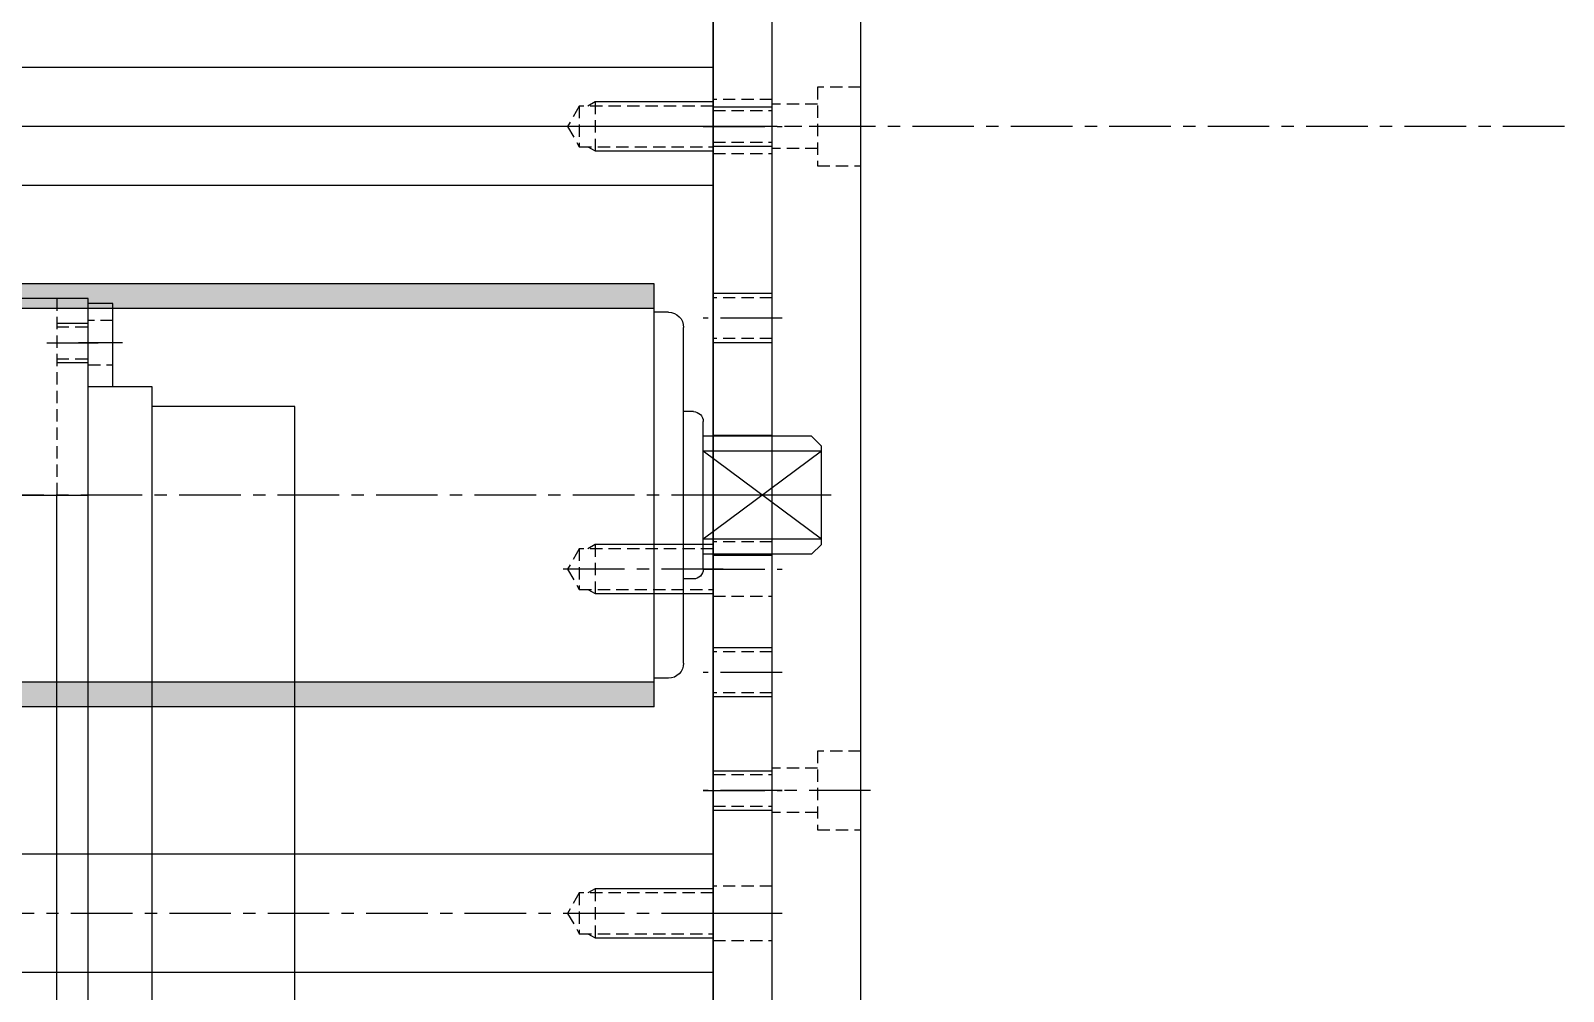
# Model space of a CAD drawing. Header units: inches. Extents: x 0 to 77285, y -118 to 40065.
# Drawn here: x 37288.8 to 37444.5, y 23092.6 to 23190.3 of the extents above; entities that cross this region are included whole.
import ezdxf

# ---------------------------------------------------------------- set-up
doc = ezdxf.new("R2010")
doc.units = ezdxf.units.IN
doc.header["$LTSCALE"] = 5
doc.header["$MEASUREMENT"] = 0
doc.linetypes.add('CENTER', pattern=[2, 1.25, -0.25, 0.25, -0.25])
doc.linetypes.add('HIDDEN', pattern=[0.375, 0.25, -0.125])
for name, color, linetype in [('11', 1, 'CENTER'), ('22', 2, 'HIDDEN'), ('55', 5, 'Continuous'), ('77', 40, 'HIDDEN'), ('B', 123, 'Continuous'), ('G', 231, 'Continuous'), ('T', 3, 'Continuous'), ('Y', 60, 'Continuous')]:
    doc.layers.add(name, color=color, linetype=linetype)

# ---------------------------------------------------------------- blocks, each defined once
blk = doc.blocks.new('A$C5f907870')
h = blk.add_hatch(color=256)
h.dxf.hatch_style = 1
h.paths.add_polyline_path([(290, 21.5), (0, 21.5), (0, 19), (290, 19)])
h.paths.add_polyline_path([(290, -19), (0, -19), (0, -21.5), (290, -21.5)])
for p, q in [((0, -21.5), (0, 21.5)), ((0, 21.5), (290, 21.5)), ((0, 19), (290, 19)), ((-1.46, 18.6), (0, 18.6)), ((-3, -17.06), (-3, 17.06)), ((-4, 8.5), (-3, 8.5)), ((-5, -7.5), (-5, 7.5)), ((-17, 5), (-16, 6)), ((-17, -5), (-17, 5)), ((-16, 6), (-5, 6)), ((-17, 4.47), (-5, 4.47)), ((-17, 4.47), (-5, -4.47)), ((-17, -4.47), (-5, 4.47)), ((-17, -4.47), (-5, -4.47)), ((-17, -5), (-16, -6)), ((-16, -6), (-5, -6)), ((-4, -8.5), (-3, -8.5)), ((-1.46, -18.6), (0, -18.6)), ((0, -19), (290, -19)), ((0, -21.5), (290, -21.5))]:
    blk.add_line(p, q)
for centre, radius, start, end in [((-1.46, 17.06), 1.54, 90, 180), ((-4, 7.5), 1, 90, 180), ((-4, -7.5), 1, 180, 270), ((-1.46, -17.06), 1.54, 180, 270)]:
    blk.add_arc(centre, radius, start, end)
at = {"layer": '11'}
blk.add_line((-18, 0), (308, 0), dxfattribs=at)
blk = doc.blocks.new('A$Cf2b6a52b')
for p, q in [((-30, 6), (255, 6)), ((68.9, 0), (68.9, 6)), ((81.1, 0), (81.1, 6)), ((-30, 0), (255, 0))]:
    blk.add_line(p, q)
at = {"layer": '11'}
for p, q in [((75, 8), (75, -2)), ((32.5, 7), (32.5, -1)), ((45, 7, 0), (45, -1, 0)), ((45, -1), (45, 7)), ((57, 7), (57, -1)), ((67.5, -1), (67.5, 7)), ((93, 7), (93, -1)), ((112.5, -1), (112.5, 7)), ((112.5, -1), (112.5, 7))]:
    blk.add_line(p, q, dxfattribs=at)
at = {"layer": '22'}
for p, q in [((29.75, 0), (29.75, 6)), ((35.25, 6), (35.25, 0)), ((43.38, 0), (43.38, 6)), ((46.62, 0), (46.62, 6)), ((54.93, 6), (54.93, 0)), ((59.07, 6), (59.07, 0)), ((90.93, 6), (90.93, 0)), ((95.07, 6), (95.07, 0)), ((109.75, 0), (109.75, 6)), ((110.88, 0), (110.88, 6)), ((114.12, 0), (114.12, 6)), ((115.25, 6), (115.25, 0))]:
    blk.add_line(p, q, dxfattribs=at)
at = {"layer": '77'}
for p, q in [((64.75, 0), (64.75, 6)), ((70.25, 6), (70.25, 0))]:
    blk.add_line(p, q, dxfattribs=at)
at = {"layer": 'T'}
for p, q in [((43, 0), (43, 6)), ((47, 0), (47, 6)), ((54.5, 6), (54.5, 0)), ((59.5, 6), (59.5, 0)), ((90.5, 6), (90.5, 0)), ((95.5, 6), (95.5, 0)), ((110.5, 0), (110.5, 6)), ((114.5, 0), (114.5, 6))]:
    blk.add_line(p, q, dxfattribs=at)
blk = doc.blocks.new('A$C284e43e4')
for p, q in [((-9, -142.5), (-9, 142.5)), ((0, -142.5), (0, 142.5)), ((6, -127.5), (6, 127.5))]:
    blk.add_line(p, q)
at = {"layer": '11'}
for p, q in [((-10, 0), (1, 0)), ((-10, -67.5, 0), (1, -67.5, 0))]:
    blk.add_line(p, q, dxfattribs=at)
at = {"layer": '22'}
for p, q in [((-9, 4), (-4.6, 4)), ((-4.6, 4), (-4.6, -4)), ((-4.6, 2.25), (0, 2.25)), ((-4.6, -2.25), (0, -2.25)), ((-4.6, -4), (-9, -4)), ((-9, -63.5, 0), (-4.6, -63.5, 0)), ((-4.6, -63.5, 0), (-4.6, -71.5, 0)), ((-4.6, -65.25, 0), (0, -65.25, 0)), ((-4.6, -69.75, 0), (0, -69.75, 0)), ((-4.6, -71.5, 0), (-9, -71.5, 0))]:
    blk.add_line(p, q, dxfattribs=at)
blk = doc.blocks.new('A$C8ed1b21d')
blk.add_line((0, 0), (0, -285))
at = {"layer": '11'}
for p, q in [((-1, -142.5), (368, -142.5)), ((-1, -187.5), (15.79, -187.5))]:
    blk.add_line(p, q, dxfattribs=at)
at = {"layer": '22'}
for p, q in [((12, -185), (12, -190)), ((0, -185.43), (13.6, -185.43)), ((13.6, -185.43), (14.79, -187.5)), ((13.6, -185.43), (13.6, -189.57)), ((14.79, -187.5), (13.6, -189.57)), ((13.6, -189.57), (0, -189.57))]:
    blk.add_line(p, q, dxfattribs=at)
at = {"layer": 'T'}
for p, q in [((0, -185), (12, -185)), ((12, -185), (12.75, -185.43)), ((12.75, -189.57), (12, -190)), ((12, -190), (0, -190))]:
    blk.add_line(p, q, dxfattribs=at)
blk = doc.blocks.new('A$Cb8b4a96a')
for p, q in [((0, -6), (0, 6)), ((0, 6), (367, 6)), ((0, -6), (367, -6))]:
    blk.add_line(p, q)
at = {"layer": '11'}
blk.add_line((-1, 0), (368, 0), dxfattribs=at)
at = {"layer": '22'}
for p, q in [((0, 2.07), (13.6, 2.07)), ((12, 2.5), (12, -2.5)), ((13.6, 2.07), (14.79, 0)), ((13.6, 2.07), (13.6, -2.07)), ((14.79, 0), (13.6, -2.07)), ((13.6, -2.07), (0, -2.07))]:
    blk.add_line(p, q, dxfattribs=at)
at = {"layer": 'T'}
for p, q in [((0, 2.5), (12, 2.5)), ((12, 2.5), (12.75, 2.07)), ((12, -2.5), (0, -2.5)), ((12.75, -2.07), (12, -2.5))]:
    blk.add_line(p, q, dxfattribs=at)
blk = doc.blocks.new('A$C873b79c8')
for p, q in [((0, -6), (0, 6)), ((0, 6), (302, 6, 0)), ((0, -6), (302, -6, 0))]:
    blk.add_line(p, q)
at = {"layer": '11'}
blk.add_line((-1, 0), (303, 0, 0), dxfattribs=at)
at = {"layer": '22'}
for p, q in [((0, 2.07), (13.6, 2.07)), ((12, 2.5), (12, -2.5)), ((13.6, 2.07), (14.79, 0)), ((13.6, 2.07), (13.6, -2.07)), ((14.79, 0), (13.6, -2.07)), ((13.6, -2.07), (0, -2.07))]:
    blk.add_line(p, q, dxfattribs=at)
at = {"layer": 'T'}
for p, q in [((0, 2.5), (12, 2.5)), ((12, 2.5), (12.75, 2.07)), ((12, -2.5), (0, -2.5)), ((12.75, -2.07), (12, -2.5))]:
    blk.add_line(p, q, dxfattribs=at)
blk = doc.blocks.new('A$Cabf963c1')
at = {"layer": '11'}
blk.add_line((-126, 0), (116, 0), dxfattribs=at)
blk = doc.blocks.new('A$Cb7150516E')
for p, q in [((15, 100), (-7, 100)), ((15, 100), (11.8, 100)), ((11.8, 100), (11.8, 100)), ((15, 100), (15, -30)), ((-10, 83), (-10, 97)), ((-7, 80), (15, 80)), ((11.8, 80), (11.8, -10)), ((-7, -10), (15, -10)), ((-10, -13), (-10, -27)), ((15, -30), (-7, -30)), ((15, -30), (11.8, -30)), ((11.8, -30), (11.8, -30))]:
    blk.add_line(p, q)
for centre in [(0, 90), (0, -20)]:
    blk.add_circle(centre, 3)
for centre, start, end in [((-7, 97), 90, 180), ((-7, 83), 180, 270), ((-7, -13), 90, 180), ((-7, -27), 180, 270)]:
    blk.add_arc(centre, 3, start, end)
at = {"layer": '11'}
for p, q in [((10.8, 95.5), (16, 95.5)), ((0, 86), (0, 94)), ((-4, 90), (4, 90)), ((0, -16), (0, -24)), ((-4, -20), (4, -20)), ((10.8, -25.51), (16, -25.51))]:
    blk.add_line(p, q, dxfattribs=at)
at = {"layer": '22'}
for p, q in [((11.8, 80), (11.8, 100)), ((11.8, 97.12), (15, 97.12)), ((11.8, 93.88), (15, 93.88)), ((11.8, -30), (11.8, -10)), ((11.8, -23.88), (15, -23.88)), ((11.8, -27.13), (15, -27.13))]:
    blk.add_line(p, q, dxfattribs=at)
at = {"layer": 'T'}
for p, q in [((11.8, 97.5), (15, 97.5)), ((11.8, 93.5), (15, 93.5)), ((11.8, -23.51), (15, -23.51)), ((11.8, -27.51), (15, -27.51))]:
    blk.add_line(p, q, dxfattribs=at)
blk = doc.blocks.new('A$C09808f4cE')
for p, q in [((64.5, 0), (-64.5, 0)), ((56, -6.5), (56, 0)), ((64.5, -2.5), (64.5, 0)), ((-64.5, -2.5), (-64.5, 0)), ((-56, -6.5), (-56, 0)), ((-56, -2.5), (-64.5, -2.5)), ((64.5, -2.5), (56, -2.5)), ((56, -6.5), (-56, -6.5)), ((-54, -21), (-54, -6.5)), ((51.5, -21), (51.5, -6.5)), ((51.5, -21), (-54, -21))]:
    blk.add_line(p, q)
at = {"layer": '11'}
for p, q in [((-60.5, -3.5), (-60.5, 1)), ((60.5, -3.5), (60.5, 1))]:
    blk.add_line(p, q, dxfattribs=at)
at = {"layer": '22'}
for p, q in [((-62.75, -2.5), (-62.75, 0)), ((-58.25, 0), (-58.25, -2.5)), ((58.25, -2.5), (58.25, 0)), ((62.75, 0), (62.75, -2.5))]:
    blk.add_line(p, q, dxfattribs=at)
blk = doc.blocks.new('A$C13977790')
blk.add_blockref('A$Cf2b6a52b', (-112.5, 183.5))
at = {"rotation": 270}
for name, p in [('A$C8ed1b21d', (142.5, 183.5)), ('A$Cb8b4a96a', (-80, 183.5)), ('A$C873b79c8', (0, 183.5, 0))]:
    blk.add_blockref(name, p, dxfattribs=at)
at = {"layer": '22', "rotation": 270}
blk.add_blockref('A$Cabf963c1', (0, 0), dxfattribs=at)
at = {"layer": '55', "rotation": 180}
blk.add_blockref('A$C09808f4cE', (-82.49, 120, 0), dxfattribs=at)
at = {"layer": 'B', "rotation": 270}
blk.add_blockref('A$C5f907870', (-37.5, 177.5), dxfattribs=at)
at = {"layer": 'G', "rotation": 270}
blk.add_blockref('A$C284e43e4', (0, 189.5), dxfattribs=at)
at = {"layer": 'Y', "rotation": 90}
blk.add_blockref('A$Cb7150516E', (-47.5, 105, 0), dxfattribs=at)
blk = doc.blocks.new('A$Cee1d8ca8')
at = {"layer": '11'}
blk.add_line((0, 6580), (0, 280), dxfattribs=at)

msp = doc.modelspace()

# ---------------------------------------------------------------- block references
at = {"rotation": 270}
msp.add_blockref('A$Cee1d8ca8', (31174.6497809, 23180.55047629), dxfattribs=at)
at = {"xscale": -1, "rotation": 270}
msp.add_blockref('A$C13977790', (37174.6497809, 23180.55047629), dxfattribs=at)

doc.saveas('drawing.dxf')
